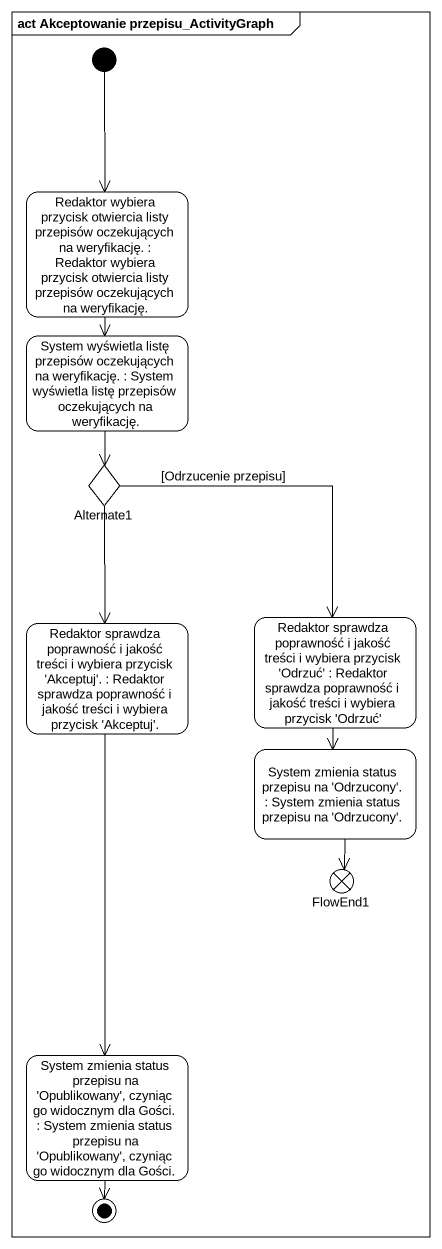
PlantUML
@startuml
mainframe act Akceptowanie przepisu_ActivityGraph
hide empty description
state "Redaktor wybiera przycisk otwiercia listy przepisów oczekujących na weryfikację. : Redaktor wybiera przycisk otwiercia listy przepisów oczekujących na weryfikację." as Redaktor_wybiera_przycisk
state "System wyświetla listę przepisów oczekujących na weryfikację. : System wyświetla listę przepisów oczekujących na weryfikację." as System_wyświetla_listę
state Alternate1 <<choice>>
state "Redaktor sprawdza poprawność i jakość treści i wybiera przycisk 'Akceptuj'. : Redaktor sprawdza poprawność i jakość treści i wybiera przycisk 'Akceptuj'." as Redaktor_sprawdza
state "Redaktor sprawdza poprawność i jakość treści i wybiera przycisk 'Odrzuć' : Redaktor sprawdza poprawność i jakość treści i wybiera przycisk 'Odrzuć'" as Redaktor_sprawdza_2
state "System zmienia status przepisu na 'Odrzucony'. : System zmienia status przepisu na 'Odrzucony'." as System_zmienia_status
state FlowEnd1 <<end>>
state "System zmienia status przepisu na 'Opublikowany', czyniąc go widocznym dla Gości. : System zmienia status przepisu na 'Opublikowany', czyniąc go widocznym dla Gości." as System_zmienia_status_2
[*] --> Redaktor_wybiera_przycisk
Redaktor_wybiera_przycisk --> System_wyświetla_listę
System_wyświetla_listę --> Alternate1
Alternate1 --> Redaktor_sprawdza
Alternate1 --> Redaktor_sprawdza_2 : [Odrzucenie przepisu]
Redaktor_sprawdza --> System_zmienia_status_2
Redaktor_sprawdza_2 --> System_zmienia_status
System_zmienia_status --> FlowEnd1
System_zmienia_status_2 --> [*]
@enduml
